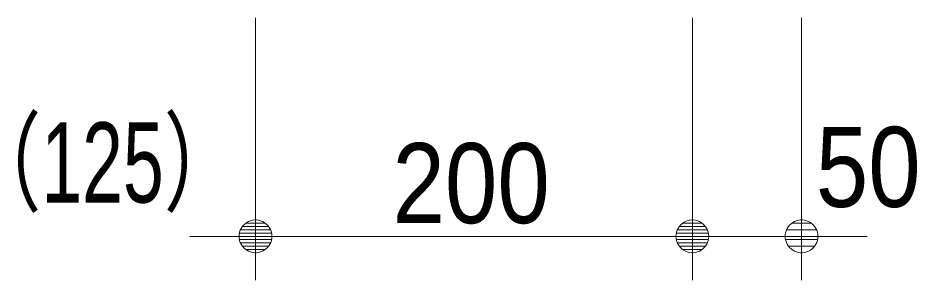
# Model space of a CAD drawing. Units: millimetres, scale not verified. Extents: x -6062 to 6062, y -3045 to 3045.
# Drawn here: x -5146.2 to -4734.7, y -2255 to -2135 of the extents above; entities that cross this region are included whole.
import ezdxf
from ezdxf.enums import TextEntityAlignment as Align

# ---------------------------------------------------------------- set-up
doc = ezdxf.new("R2010")
doc.units = ezdxf.units.MM
doc.header["$LTSCALE"] = 20
for name, color, linetype, lineweight in [('0-1_2寸法-1', 7, 'Continuous', 9), ('0-2_0', 7, 'Continuous', 9), ('0-4_2寸法-2', 7, 'Continuous', 9)]:
    doc.layers.add(name, color=color, linetype=linetype, lineweight=lineweight)
doc.styles.add('ＭＳ Ｐゴシック', font='')
doc.styles.get('ＭＳ Ｐゴシック').set_extended_font_data('MS PGothic')

# ---------------------------------------------------------------- blocks, each defined once
blk = doc.blocks.new('_Dot')
at = {"layer": '0-2_0'}
for p, q in [((7.99, 6), (-7.99, 6)), ((-10, 0), (-20, 0)), ((9.78, 2), (-9.78, 2)), ((9.16, -3.98), (-9.16, -3.98)), ((6, -7.98), (-6, -7.98))]:
    blk.add_line(p, q, dxfattribs=at)
for points in [[(10, 0), (9.92, 1.25), (9.69, 2.49), (9.3, 3.68), (8.76, 4.82), (8.09, 5.88), (7.29, 6.85), (6.37, 7.71), (5.36, 8.44), (4.26, 9.05), (3.09, 9.51), (1.87, 9.82), (0.63, 9.98), (-0.63, 9.98), (-1.87, 9.82), (-3.09, 9.51), (-4.26, 9.05), (-5.36, 8.44), (-6.37, 7.71), (-7.29, 6.85), (-8.09, 5.88), (-8.76, 4.82), (-9.3, 3.68), (-9.69, 2.49), (-9.92, 1.25), (-10, 0), (0, 0)], [(-10, 0), (-9.92, -1.25), (-9.69, -2.49), (-9.3, -3.68), (-8.76, -4.82), (-8.09, -5.88), (-7.29, -6.85), (-6.37, -7.71), (-5.36, -8.44), (-4.26, -9.05), (-3.09, -9.51), (-1.87, -9.82), (-0.63, -9.98), (0.63, -9.98), (1.87, -9.82), (3.09, -9.51), (4.26, -9.05), (5.36, -8.44), (6.37, -7.71), (7.29, -6.85), (8.09, -5.88), (8.76, -4.82), (9.3, -3.68), (9.69, -2.49), (9.92, -1.25), (10, 0), (0, 0)]]:
    blk.add_lwpolyline(points, close=True, dxfattribs=at)

msp = doc.modelspace()

# ---------------------------------------------------------------- linework, layer by layer
at = {"layer": '0-1_2寸法-1'}
for p, q in [((-5037.5, -2135), (-5037.5, -2255)), ((-5037.5, -2135), (-5037.5, -2255)), ((-4837.5, -2135), (-4837.5, -2255)), ((-4837.5, -2135), (-4837.5, -2255)), ((-5052.51, -2235), (-5067.51, -2235)), ((-5037.5, -2235), (-4837.5, -2235)), ((-5022.49, -2235), (-4852.51, -2235)), ((-4822.49, -2235), (-4807.49, -2235))]:
    msp.add_line(p, q, dxfattribs=at)
at = {"layer": '0-4_2寸法-2'}
for p, q in [((-4837.5, -2135), (-4837.5, -2255)), ((-4787.5, -2135), (-4787.5, -2255)), ((-4852.51, -2235), (-4867.51, -2235)), ((-4837.5, -2235), (-4787.5, -2235)), ((-4772.49, -2235), (-4757.49, -2235))]:
    msp.add_line(p, q, dxfattribs=at)

# ---------------------------------------------------------------- block references
at = {"layer": '0-1_2寸法-1', "xscale": 0.7503418, "yscale": 0.7503418}
for p in [(-5037.5, -2235), (-4837.5, -2235)]:
    msp.add_blockref('_Dot', p, dxfattribs=at)
at = {"layer": '0-1_2寸法-1', "xscale": 0.7503418, "yscale": 0.7503418, "rotation": 180}
for p in [(-5037.5, -2235), (-4837.5, -2235)]:
    msp.add_blockref('_Dot', p, dxfattribs=at)
at = {"layer": '0-4_2寸法-2', "xscale": 0.7503418, "yscale": 0.7503418}
msp.add_blockref('_Dot', (-4837.5, -2235), dxfattribs=at)
at = {"layer": '0-4_2寸法-2', "xscale": 0.7503418, "yscale": 0.7503418, "rotation": 180}
msp.add_blockref('_Dot', (-4787.5, -2235), dxfattribs=at)

# ---------------------------------------------------------------- texts
at = {"layer": '0-1_2寸法-1', "style": 'ＭＳ Ｐゴシック'}
for s, height, width, p in [('（125）', 36.69, 0.7, (-5170.57, -2230.51)), ('200', 36.66, 0.9, (-4974.78, -2239.96))]:
    msp.add_text(s, height=height, dxfattribs=dict(at, width=width)).set_placement(p, align=Align.BOTTOM_LEFT)
at = {"layer": '0-4_2寸法-2', "style": 'ＭＳ Ｐゴシック', "width": 0.9}
msp.add_text('50', height=36.66, dxfattribs=at).set_placement((-4780.98, -2232.52), align=Align.BOTTOM_LEFT)

doc.saveas('drawing.dxf')
